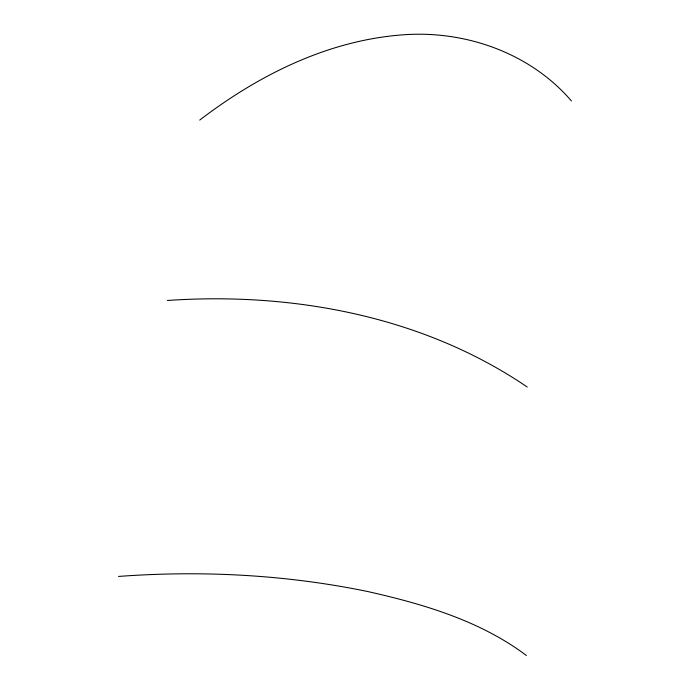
<?xml version="1.0" encoding="UTF-8"?>
<svg xmlns="http://www.w3.org/2000/svg" width="690" height="690" viewBox="0 0 690 690"><rect width="100%" height="100%" fill="white"/><g stroke="black" fill="none" stroke-linecap="round" stroke-linejoin="round"><path stroke-width="1.03" d="M199.729 120.086C258.552 75.038 328.13 40.296 402.96 34.828C465.327 30.127 530.239 52.966 571.449 100.973M118.551 576.435C201.722 570.276 285.832 574.658 367.572 591.494C423.281 604.035 480.162 620.69 526.401 655.5M167.325 300.478C291.905 291.853 422.763 315.856 527.22 387.021"/></g></svg>
